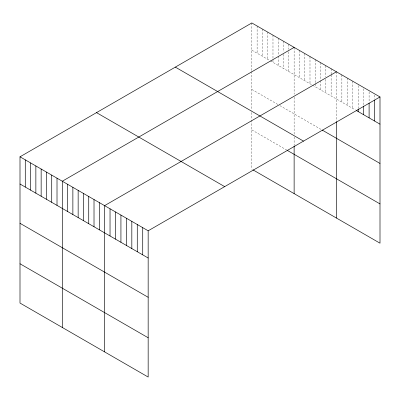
<?xml version="1.0" encoding="UTF-8"?>
<svg xmlns="http://www.w3.org/2000/svg" width="400" height="400" viewBox="0 0 400 400"><rect width="100%" height="100%" fill="white"/><g stroke="black" fill="none" stroke-linecap="round" stroke-linejoin="round"><path stroke-width="0.3" stroke-dasharray="2 1.5" d="M251.835 22.955L251.835 71M251.835 50.165L269.81 60.545M270.335 60.85L312.105 84.965M312.63 85.27L355.24 109.87M251.835 89.45L277.74 104.405M279.855 105.625L321.62 129.74M251.835 129.92L286.725 150.065M374.555 95.045L374.555 98.755M369.105 91.9L369.105 101.795M363.66 88.755L363.66 104.835M358.21 85.61L358.21 108.49M352.765 81.23L352.765 108.44M347.315 78.085L347.315 105.295M341.87 74.94L341.87 102.15M336.425 71.795L336.425 121.025M331.135 68.74L331.135 74.305M331.135 74.925L331.135 95.955M325.85 65.69L325.85 76.82M325.85 79.295L325.85 92.9M320.565 62.635L320.565 79.955M320.565 80.57L320.565 89.85M315.275 59.585L315.275 83.085M315.275 83.705L315.275 86.795M309.99 56.53L309.99 83.745M304.7 53.48L304.7 80.69M299.415 50.425L299.415 77.64M294.13 47.375L294.13 94.225M294.13 97.2L294.13 135.26M294.13 136.995L294.13 145.665M288.84 44.32L288.84 49.27M288.84 51.745L288.84 71.535M283.555 41.27L283.555 51.785M283.555 54.255L283.555 68.48M278.265 38.215L278.265 55.535M278.265 56.15L278.265 65.43M272.98 35.165L272.98 59.285M272.98 59.905L272.98 62.375M267.695 32.115L267.695 59.325M262.405 29.06L262.405 56.27M257.12 26.01L257.12 53.22M251.835 71.595L251.835 110.26M251.835 112.575L251.835 119.515M251.835 120.09L251.835 169.2"/><path stroke-width="0.6" d="M380 96.95L148.165 230.8L148.165 377.045L20 303.05L20 156.805L251.835 22.955L380 96.95L380 243.195L252.89 169.81M294.13 47.375L62.295 181.22L62.295 327.465M336.425 71.795L104.59 205.64L104.59 351.885M356.23 110.44L380 124.165M322.15 130.045L380 163.445M175.33 67.125L303.495 141.12M287.255 150.37L380 203.915M96.505 112.635L224.67 186.63M20 156.805L148.165 230.8M20 184.015L148.165 258.01M20 223.295L148.165 297.29M20 263.765L148.165 337.765M374.555 99.99L374.555 121.02M369.105 103.03L369.105 117.875M363.66 106.07L363.66 114.73M358.21 109.11L358.21 111.585M336.425 121.62L336.425 218.04M294.13 146.245L294.13 193.62M142.72 227.655L142.72 254.865M137.275 224.51L137.275 251.72M131.825 221.365L131.825 248.575M126.38 218.22L126.38 245.43M120.93 215.075L120.93 242.285M115.485 211.93L115.485 239.14M110.035 208.785L110.035 235.995M99.305 202.59L99.305 229.8M94.015 199.535L94.015 226.75M88.73 196.485L88.73 223.695M83.445 193.43L83.445 220.645M78.155 190.38L78.155 217.59M72.87 187.325L72.87 214.54M67.58 184.275L67.58 211.485M57.01 178.17L57.01 205.38M51.72 175.115L51.72 202.33M46.435 172.065L46.435 199.275M41.15 169.015L41.15 196.225M35.86 165.96L35.86 193.17M30.575 162.91L30.575 190.12M25.285 159.855L25.285 187.065"/></g></svg>
